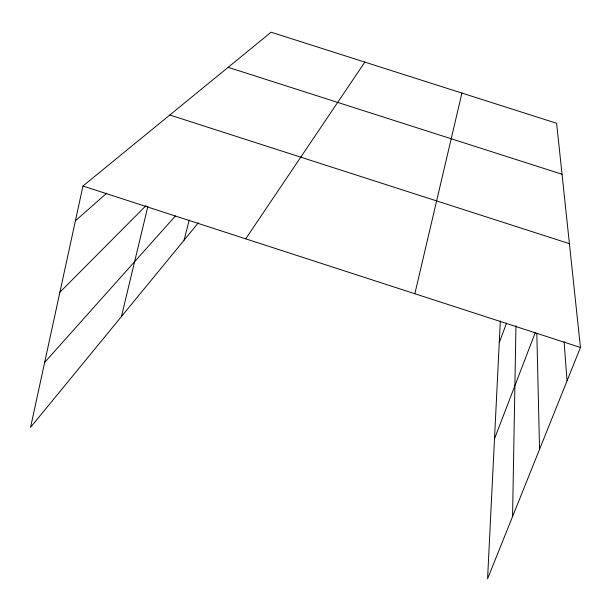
<?xml version="1.0" encoding="UTF-8"?>
<svg xmlns="http://www.w3.org/2000/svg" width="611" height="611" viewBox="0 0 611 611"><rect width="100%" height="100%" fill="white"/><g stroke="black" fill="none" stroke-linecap="round" stroke-linejoin="round"><path stroke-width="0.92" d="M512.56 516.578L515.959 325.732M500.34 320.935L487.578 578.793L580.45 347.483L556.621 123.277L271.085 32.207L82.959 186.019L30.55 427.356L198.369 222.771M414.846 293.738L461.924 93.078M121.436 316.559L147.824 206.61M184.087 240.176L189.204 220.113M499.263 342.649L506.55 323.104M494.505 438.797L535.358 332.384M245.706 238.84L364.843 62.108M44.656 362.392L175.456 215.943M59.893 292.241L146.014 205.647M75.405 220.792L106.795 193.137M228.14 67.325L562.036 174.25M169.812 115.005L569.414 243.667M82.959 186.019L580.45 347.483M564.083 341.664L567.054 380.844M536.832 333.514L539.551 449.352"/></g></svg>
